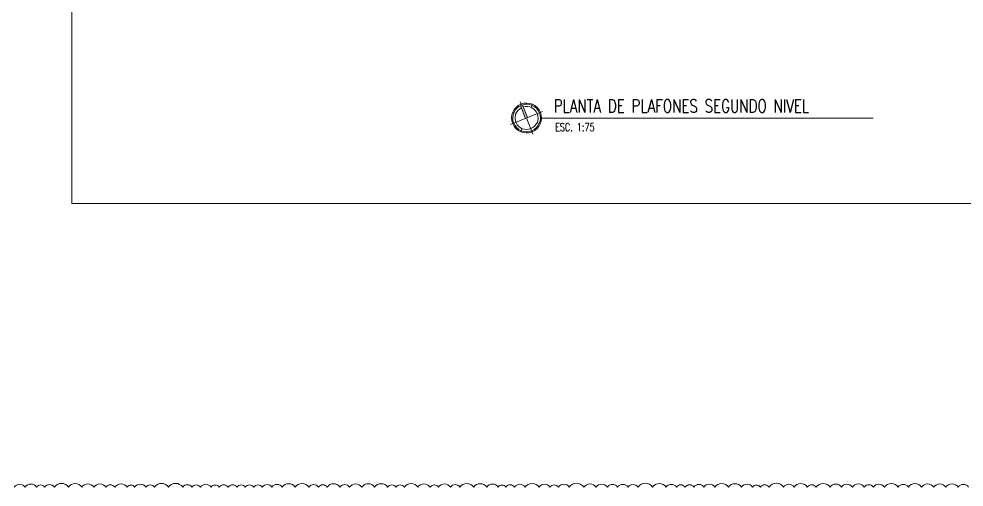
# Model space of a CAD drawing. Header units: metres. Extents: x 8 to 2416, y -346 to 476.
# Drawn here: x 186.26 to 229.37, y -138.42 to -117.09 of the extents above; entities that cross this region are included whole.
import ezdxf

# ---------------------------------------------------------------- set-up
doc = ezdxf.new("R2010")
doc.units = ezdxf.units.M
doc.linetypes.add('0', pattern=[0])
doc.layers.get('0').update_dxf_attribs({"color": 250, "linetype": '0', "lineweight": 20})
doc.layers.get('Defpoints').update_dxf_attribs({"color": 6})
doc.layers.add('A-DETL-IDEN', color=251, linetype='Continuous', lineweight=9)
doc.layers.add('textos', color=7, linetype='Continuous', lineweight=0)
doc.styles.add('Arch-Dim', font='romans.shx', dxfattribs={"width": 0.75})

# ---------------------------------------------------------------- blocks, each defined once
blk = doc.blocks.new('A$C4714e0b5')
at = {"true_color": 0x4d4d4d}
h = blk.add_hatch(color=251, dxfattribs=at)
edge = h.paths.add_edge_path()
edge.add_line((0.42, 0.45), (0.48, 0.45))
edge.add_line((0.48, 0.45), (0.48, 0.809))
edge.add_ellipse((0.45, 0.45), major_axis=(-0.255, 0.255), ratio=1, start_angle=-49.7802, end_angle=-40.2198)
edge.add_line((0.42, 0.809), (0.42, 0.45))
for p, q in [((0.312, 0.783), (0.301, 0.81)), ((0.42, 0.45), (0.42, 0.809)), ((0.45, 0.81), (0.45, 0.9)), ((0.48, 0.45), (0.48, 0.809)), ((0.588, 0.783), (0.599, 0.81)), ((0.117, 0.588), (0.09, 0.599)), ((0.174, 0.726), (0.238, 0.662)), ((0.662, 0.662), (0.726, 0.726)), ((0.783, 0.588), (0.81, 0.599)), ((0, 0.45), (0.9, 0.45)), ((0.117, 0.312), (0.09, 0.301)), ((0.45, 0), (0.45, 0.45)), ((0.783, 0.312), (0.81, 0.301)), ((0.174, 0.174), (0.238, 0.238)), ((0.312, 0.117), (0.301, 0.09)), ((0.588, 0.117), (0.599, 0.09)), ((0.662, 0.238), (0.726, 0.174))]:
    blk.add_line(p, q)
for major_axis, start_param, end_param in [((0.276, 0.276), 5.497787, 11.780972), ((-0.255, 0.255), 3.926991, 10.210176), ((-0.212, 0.212), -0.685231, 5.39762)]:
    blk.add_ellipse((0.45, 0.45), major_axis=major_axis, ratio=1, start_param=start_param, end_param=end_param)

msp = doc.modelspace()

# ---------------------------------------------------------------- linework, layer by layer
at = {"color": 1}
msp.add_lwpolyline([(229.57895, -138.41756, 0.52056705), (229.10928, -138.41756, 0.52056705), (228.53656, -138.41756, 0.52056705), (227.99207, -138.41756, 0.52056705), (227.43694, -138.41756, 0.52056705), (226.83105, -138.41756, 0.52056705), (226.37371, -138.41756, 0.52056705), (225.73729, -138.41756, 0.52056705), (225.23895, -138.41756, 0.52056705), (224.82215, -138.41756, 0.52056705), (224.27844, -138.41756, 0.52056705), (223.78066, -138.41756, 0.52056705), (223.26106, -138.41756, 0.52056705), (222.62446, -138.41756, 0.52056705), (222.22298, -138.41756, 0.52056705), (221.62018, -138.41756, 0.52056705), (221.1399, -138.41756, 0.52056705), (220.47752, -138.41756, 0.52056705), (220.08194, -138.41756, 0.52056705), (219.72723, -138.41756, 0.52056705), (219.21788, -138.41756, 0.52056705), (218.62672, -138.41756, 0.52056705), (218.01009, -138.41756, 0.52056705), (217.50658, -138.41756, 0.52056705), (217.04799, -138.41756, 0.52056705), (216.65223, -138.41756, 0.52056705), (216.25732, -138.41756, 0.52056705), (215.77901, -138.41756, 0.52056705), (215.16529, -138.41756, 0.52056705), (214.49883, -138.41756, 0.52056705), (214.04803, -138.41756, 0.52056705), (213.56983, -138.41756, 0.52056705), (213.10632, -138.41756, 0.52056705), (212.59439, -138.41756, 0.52056705), (212.02795, -138.41756, 0.52056705), (211.36256, -138.41756, 0.52056705), (210.86698, -138.41756, 0.52056705), (210.48665, -138.41756, 0.52056705), (209.98888, -138.41756, 0.52056705), (209.35142, -138.41756, 0.52056705), (208.86385, -138.41756, 0.52056705), (208.46989, -138.41756, 0.52056705), (208.12443, -138.41756, 0.52056705), (207.60154, -138.41756, 0.52056705), (207.00564, -138.41756, 0.52056705), (206.38089, -138.41756, 0.52056705), (205.94389, -138.41756, 0.52056705), (205.40068, -138.41756, 0.52056705), (205.02322, -138.41756, 0.52056705), (204.45248, -138.41756, 0.52056705), (203.84735, -138.41756, 0.52056705), (203.46156, -138.41756, 0.52056705), (203.08184, -138.41756, 0.52056705), (202.48747, -138.41756, 0.52056705), (201.90574, -138.41756, 0.52056705), (201.3415, -138.41756, 0.52056705), (200.90707, -138.41756, 0.52056705), (200.32442, -138.41756, 0.52056705), (199.93233, -138.41756, 0.52056705), (199.48885, -138.41756, 0.52056705), (198.8648, -138.41756, 0.52056705), (198.27502, -138.41756, 0.52056705), (197.80612, -138.41756, 0.52056705), (197.36614, -138.41756, 0.52056705), (196.97677, -138.41756, 0.52056705), (196.5875, -138.41756, 0.52056705), (196.21686, -138.41756, 0.52056705), (195.80923, -138.41756, 0.52056705), (195.39542, -138.41756, 0.52056705), (195.03276, -138.41756, 0.52056705), (194.54212, -138.41756, 0.52056705), (194.15613, -138.41756, 0.52056705), (193.73628, -138.41756, 0.52056705), (193.08437, -138.41756, 0.52056705), (192.44282, -138.41756, 0.52056705), (192.05423, -138.41756, 0.52056705), (191.5412, -138.41756, 0.52056705), (191.20541, -138.41756, 0.52056705), (190.63792, -138.41756, 0.52056705), (190.2302, -138.41756, 0.52056705), (189.68813, -138.41756, 0.52056705), (189.1304, -138.41756, 0.52056705), (188.52753, -138.41756, 0.52056705), (187.88086, -138.41756, 0.52056705), (187.43663, -138.41756, 0.52056705), (187.07187, -138.41756, 0.52056705), (186.54214, -138.41756, 0.52056705), (186.05277, -138.41756, 0.52056705)], format="xyb", dxfattribs=at)
at = {"layer": 'Defpoints', "lineweight": 13}
msp.add_lwpolyline([(188.67521, -84.7148), (244.97329, -84.7148), (244.97329, -125.50381), (188.67521, -125.50381)], close=True, dxfattribs=at)
at = {"layer": 'textos'}
msp.add_line((210.09885, -121.60864), (225.22144, -121.60864), dxfattribs=at)

# ---------------------------------------------------------------- block references
at = {"layer": 'A-DETL-IDEN', "xscale": 1.747234922339738, "yscale": 1.747234922339738, "zscale": 1.747234922339738, "rotation": 21.91236489214913}
msp.add_blockref('A$C4714e0b5', (208.98143, -122.62452), dxfattribs=at)

# ---------------------------------------------------------------- texts
at = {"layer": 'textos', "lineweight": 13, "attachment_point": 1, "style": 'Arch-Dim'}
for s, insert, char_height in [('PLANTA DE PLAFONES SEGUNDO NIVEL', (210.6539, -120.75413), 0.6), ('ESC. 1:75', (210.71651, -121.83722), 0.36)]:
    msp.add_mtext_dynamic_manual_height_columns(s, width=26.6533698, gutter_width=15, heights=[0], dxfattribs=dict(at, insert=insert, char_height=char_height))

doc.saveas('drawing.dxf')
